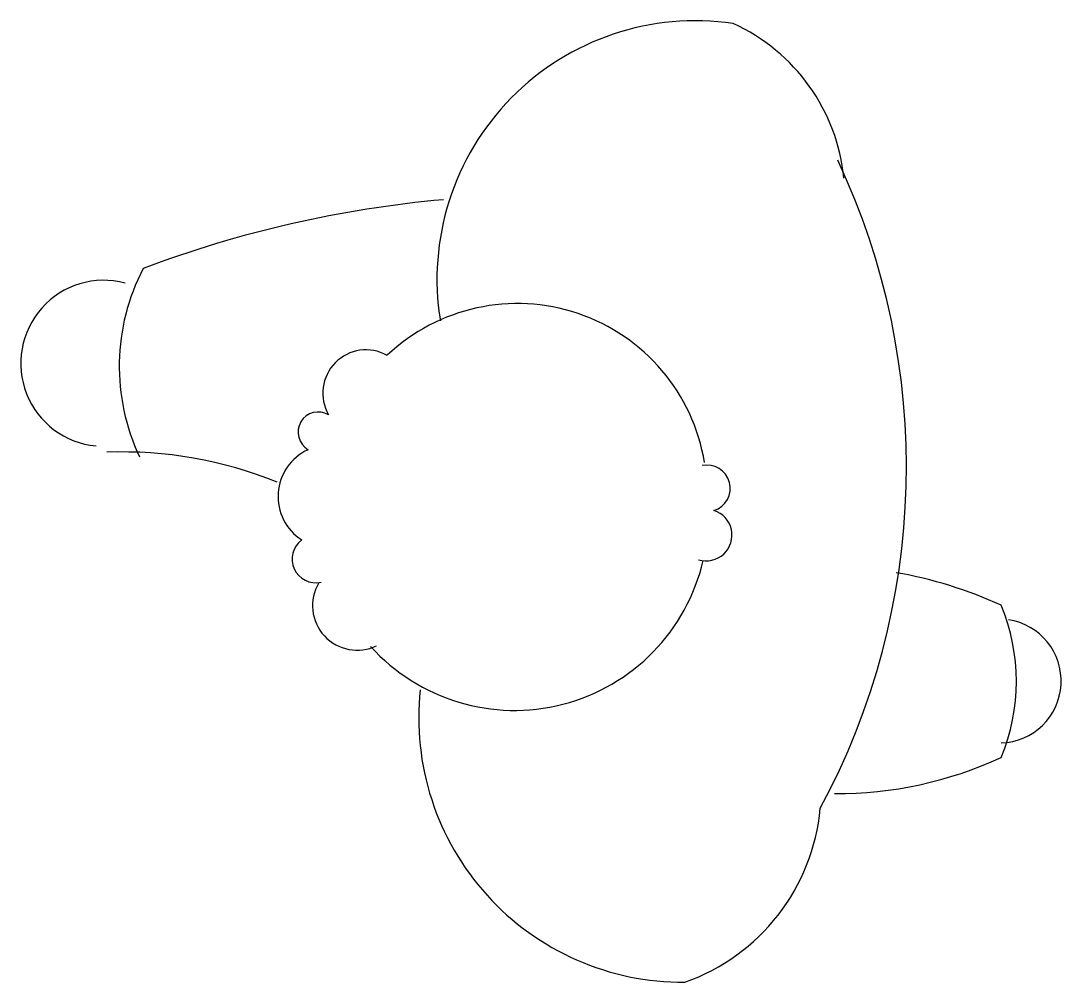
# Model space of a CAD drawing. Extents: x -57.8 to -0.3, y 0.2 to 53.3.
import ezdxf

# ---------------------------------------------------------------- set-up
doc = ezdxf.new("R2010")
doc.units = 0
doc.header["$LTSCALE"] = 25
doc.header["$MEASUREMENT"] = 0
doc.layers.get('0').update_dxf_attribs({"linetype": 'CONTINUOUS'})

msp = doc.modelspace()

# ---------------------------------------------------------------- linework, layer by layer
at = {"color": 0, "linetype": 'ByBlock'}
for centre, radius, start, end in [((-20.493, 39.008), 14.274, 81.59224, 189.27587), ((-22.74, 43.554), 10.509, 5.62264, 65.64047), ((-48.586, 28.647), 39.752, 331.68351, 25.21425), ((-28.855, -18.98), 62.626, 95.07961, 110.70788), ((-40.612, 34.198), 11.708, 152.52557, 205.27102), ((-53.171, 34.366), 4.586, 75.20324, 264.63557), ((-30.325, 27.19), 10.476, 9.28144, 133.36515), ((-38.683, 32.718), 2.391, 60.82526, 210.04284), ((-41.321, 30.558), 1.118, 59.47029, 239.47029), ((-52.123, 6.874), 22.595, 67.84024, 92.21483), ((-40.697, 27.007), 2.85, 114.72149, 237.3492), ((-19.848, 27.463), 1.284, 287.26922, 102.38074), ((-19.89, 24.878), 1.423, 252.68705, 72.71081), ((-41.47, 23.551), 1.304, 125.898, 283.17356), ((-30.485, 25.901), 10.704, 222.05838, 346.88221), ((-13.374, -0.25), 23.39, 65.29949, 80.21759), ((-39.176, 20.983), 2.463, 149.39745, 295.91332), ((-13.575, 16.8), 10.823, 337.16635, 22.83365), ((-3.701, 16.818), 3.419, 271.69405, 81.57303), ((-21.183, 14.777), 14.591, 173.86866, 270.43405), ((-12.645, 32.047), 21.447, 269.58564, 294.94391), ((-24.823, 10.824), 11.28, 289.42049, 354.74802)]:
    msp.add_arc(centre, radius, start, end, dxfattribs=at)

doc.saveas('drawing.dxf')
